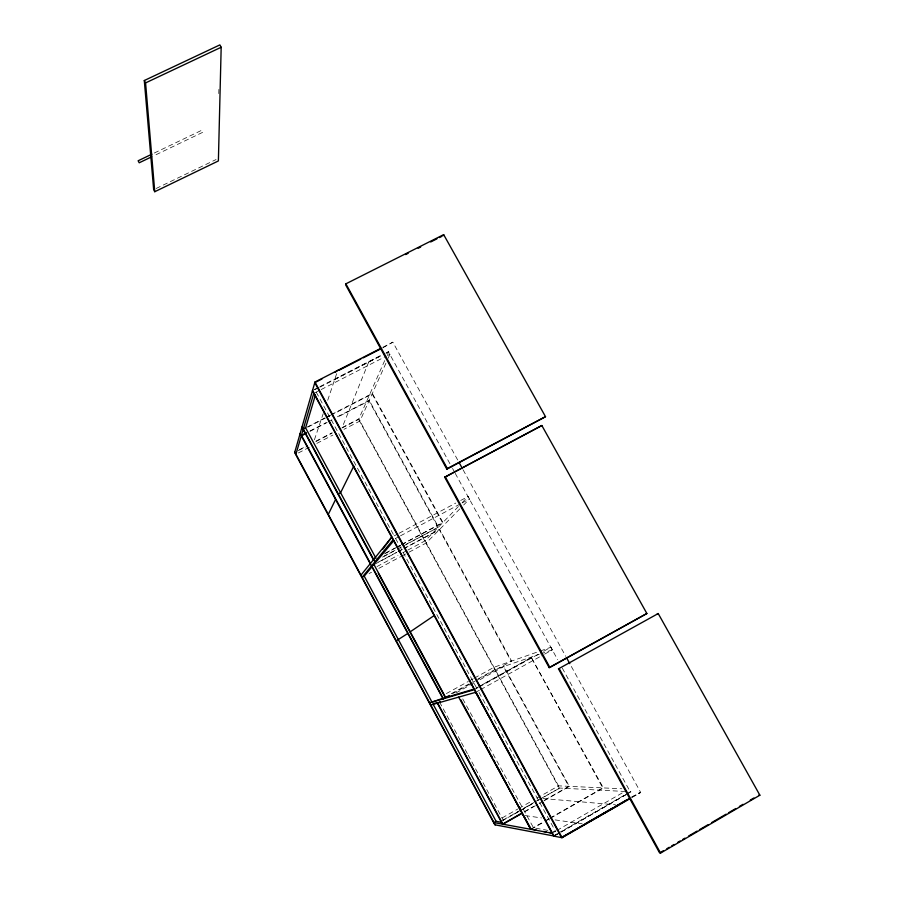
<?xml version="1.0" encoding="UTF-8"?>
<svg xmlns="http://www.w3.org/2000/svg" width="898" height="898" viewBox="0 0 898 898"><rect width="100%" height="100%" fill="white"/><g stroke="black" fill="none" stroke-linecap="round" stroke-linejoin="round"><path stroke-width="0.67" stroke-dasharray="4.49 3.37" d="M218.775 93.583L218.876 89.407M336.671 373.647L327.635 400.508M314.412 439.796L323.224 413.608M368.674 362.13L342.116 427.605L358.818 418.951L559.746 788.096L539.821 799.153M341.947 428.043L358.628 419.4L385.152 359.548M387.386 354.486L388.789 351.331L386.342 352.577M457.677 459.978L392.841 342.183L382.773 347.852M385.916 363.23L359.952 421.039L343.945 429.334M388.172 358.201L389.934 354.283L388.576 351.803L386.129 353.06M458.362 506.573L425.158 540.821L407.86 550.059M462.223 502.588L468.116 496.504L469.508 499.041L463.66 504.99M459.821 508.885L426.314 542.942L406.839 553.37M555.267 835.477L560.071 832.715M561.272 832.019L626.142 794.595M627.343 793.899L630.935 791.823L630.261 791.789L561.654 666.967M631.81 796.975L640.712 792.485L570.466 664.879M553.437 835.915L557.029 833.838M558.343 833.131L625.592 794.505M626.793 793.821L630.396 791.744L628.78 789.084M555.189 835.32L559.993 832.558M561.205 831.874L628.533 793.203M631.552 797.312L640.005 792.451M632.237 797.357L640.712 792.485M514.352 814.015L519.089 811.309M520.279 810.625L533.311 803.171L502.341 820.783M530.684 829.18L543.896 821.625M545.108 820.94L548.712 818.875M549.913 818.19L602.76 787.95L531.335 657.516L478.937 686.521M531.167 829.269L544.401 821.704M545.602 821.008L549.217 818.942M550.418 818.258L603.355 787.973L531.335 657.516M552.079 833.198L555.682 831.133M556.883 830.448L624.132 791.856M524.196 811.792L533.839 806.292M544.693 800.107L568.827 786.356L503.531 666.574M524.623 811.848L537.913 804.282M539.114 803.587L542.74 801.521M543.952 800.836L569.321 786.379L503.935 666.439L479.386 680.01M502.128 817.943L517.719 809.064M518.921 808.38L532.121 800.87M536.925 798.131L558.522 785.84L621.865 788.77M503.329 819.93L533.738 802.61M534.95 801.925L538.609 799.849M537.801 800.533L559.723 788.051L624.705 791.452M446.385 693.57L468.352 681.425M469.575 680.751L473.235 678.731M474.458 678.057L493.979 667.27L539.058 651.42M451.223 693.727L473.19 681.582M478.073 678.888L495.168 669.448L539.204 654.35M452.648 693.57L474.963 681.324M475.817 680.774L511.591 661.074L439.672 529.36L404.369 548.229M456.072 692.897L474.559 682.592M475.918 688.295L478.353 686.948M479.566 686.274L531.807 657.358M474.312 689.664L477.961 687.644M479.184 686.97L538.8 653.969M543.66 651.275L550.957 647.234L552.382 649.826L541.438 655.888M476.95 691.617L479.386 690.27M480.61 689.597L540.226 656.561M376.992 566.571L397.982 555.346M402.921 552.708L406.626 550.721M369.1 573.564L371.536 572.262M378.844 568.344L400.744 556.625M401.967 555.974L405.615 554.021M395.558 538.441L399.262 536.476M400.497 535.814L460.876 503.643M462.111 502.981L469.508 499.041M385.691 553.056L395.423 547.847M396.647 547.196L400.295 545.254M401.518 544.603L442.905 522.501L372.356 393.414L331.564 414.472M384.524 553.841L395.636 547.903M396.871 547.241L400.587 545.266M401.821 544.603L442.579 522.849L372.131 393.93L331.485 414.91M384.052 556.154L395.176 550.216M406.3 544.267L438.449 527.104L369.246 400.351L337.199 416.908M382.57 557.108L396.153 549.857M397.387 549.194L402.326 546.556M403.561 545.894L438.123 527.429L369.022 400.845L337.008 417.39M378.81 561.89L397.073 552.135M398.285 551.484L403.157 548.88M374.926 564.124L396.804 552.427M398.027 551.776L402.888 549.183M404.1 548.532L439.358 529.685L511.164 661.231M394.177 535.881L397.87 533.917M399.105 533.255L455.791 503.071M460.719 500.444L468.116 496.504M299.472 449.696L305.331 446.665M316.017 441.131L332.17 432.757M298.181 450.717L305.197 447.081M315.871 441.547L332.013 433.184M298.383 452.951L310.697 446.575M316.848 443.376L332.866 435.081M306.835 427.235L325.379 417.671M326.614 417.031L330.318 415.112M308.093 426.988L325.334 418.086M326.558 417.458L330.251 415.55M310.079 430.928L326.097 422.644M309.933 431.388L327.164 422.475M328.399 421.847L332.092 419.938M383.053 347.2L392.841 342.183M313.784 389.766L318.745 387.229M319.991 386.589L381.437 355.092M334.73 379.405L381.235 355.574M314.861 389.71L318.61 387.667M319.811 387.173L381.078 355.776M386.028 353.228L388.508 351.96L451.851 467.196M314.996 392.718L319.913 390.192M321.147 389.564L386.252 356.169M387.476 355.541L389.934 354.283M156.162 188.479L216.048 159.552M154.333 153.008L201.702 130.3L202.791 132.287L154.164 155.612M540.371 650.96L550.957 647.234M540.506 653.901L552.382 649.826M542.987 798.547L615.456 804.799M525.218 815.586L541.528 817.932M555.121 819.896L582.129 823.78M547.915 830.381L533.535 827.833L462.695 698.824M553.146 831.301L555.761 831.761L478.174 690.888M463.087 469.789L565.74 656.292M452.525 468.419L454.545 472.09M455.219 473.325L557.636 659.637M358.628 419.4L559.274 788.074M316.264 392.179L394.177 535.926M395.569 538.486L476.771 688.283M439.549 701.955L460.809 741.434M461.471 742.668L467.454 753.77M468.116 755.005L503.329 820.402"/><path stroke-width="1.35" d="M221.177 47.257L218.382 160.944L154.759 191.712L153.67 189.691L144.297 80.528L219.875 44.9L221.177 47.257L145.577 82.908L154.759 191.712M380.606 348.446L314.951 382.054L294.667 452.536L494.82 824.779L553.987 836.016M295.913 454.231L313.772 393.346M345.887 283.824L345.607 284.778L446.856 469.149L545.513 416.683L443.668 234.636L345.887 283.824L447.35 468.543L446.856 469.149M375.948 558.253L305.601 427.875L315.479 394.828M337.771 370.369L335.167 372.221M443.197 235.68L443.668 234.636M328.275 514.408L335.594 499.445M353.801 466.062L340.589 492.721L338.288 493.934M382.559 549.419L391.64 537.285M360.94 575.158L391.708 537.195M393.099 539.754L362.096 577.313L364.229 576.168L371.985 566.84M444.712 477.231L541.842 425.517L646.874 613.502L549.868 667.416L549.172 667.618L444.712 477.231L541.842 425.517M449.337 695.49L443.399 698.767L371.682 565.695L373.938 564.494L393.818 540.585M434.082 615.624L410.24 631.799M407.647 633.528L396.265 640.846M658.212 613.547L558.489 668.842L659.603 852.932L660.546 853.1L759.876 795.213L658.212 613.547L657.291 613.862M660.816 852.224L663.229 850.81M666.855 848.7L669.279 847.285M671.693 845.882L674.117 844.468M677.743 842.358L680.156 840.955M682.581 839.54L684.994 838.137M688.62 836.016L697.084 831.088M699.497 829.673L707.961 824.746M711.586 822.635L726.1 814.172M728.514 812.769L735.765 808.537M739.391 806.426L743.016 804.316M750.279 800.084L753.905 797.974M562.664 836.914L618.565 805.068M585.934 823.477L613.166 807.751M615.534 806.382L627.174 799.658M562.709 836.891L629.139 798.704M312.549 390.406L554.077 836.173L562.081 837.699L629.824 798.749M503.688 823.477L521.783 813.173M522.209 813.229L502.88 824.241L437.663 703.078L440.11 701.72M502.218 822.433L496.123 821.356L493.979 822.579L552.079 833.198M549.172 667.618L646.874 613.502M442.86 698.352L429.592 702.842L474.312 689.664M371.446 565.976L373.703 564.775M447.35 468.543L545.513 416.683M303.3 429.064L305.601 427.875M306.375 432.836L301.447 435.384L370.447 563.416M302.547 435.204L306.24 433.296M321.967 378.967L314.771 382.66L561.508 837.587M338.782 370.369L360.783 359.11M363.219 357.853L381.549 348.48M405.671 254.561L408.175 253.303M418.176 248.263L420.679 247.006M430.692 241.966L436.944 238.823M439.448 237.566L441.951 236.309M151.841 154.209L138.124 160.776L139.212 162.785L151.672 156.813M474.178 689.058L445.666 697.522L373.938 564.494M436.888 702.707L432.915 703.852L496.123 821.356M430.771 705.031L475.738 692.291M558.489 668.842L559.207 668.64L660.546 853.1M758.731 795.157L759.876 795.213M530.662 829.135L496.482 765.074M533.906 829.73L536.667 830.235M543.559 831.492L546.321 831.997M549.082 832.502L551.832 832.996M459.024 462.436L462.403 468.565M566.413 657.527L569.792 663.656M475.637 692.313L514.094 762.178M515.441 764.625L516.788 767.072M518.135 769.53L519.482 771.977M523.534 779.329L524.881 781.776M458.642 697.14L531.145 829.224M445.195 476.658L549.868 667.416M314.951 382.054L562.081 837.699M144.297 80.528L145.577 82.908M312.414 390.843L553.538 835.881M477.815 730.523L479.15 732.993M480.486 735.462L481.811 737.92M483.146 740.39L484.482 742.859M485.818 745.329L487.154 747.798M488.478 750.268L489.814 752.726M491.15 755.196L492.486 757.665M493.81 760.135L495.146 762.604M460.775 699.778L530.684 829.18M302.076 426.797L374.904 561.8M303.165 429.536L373.411 559.768M378.316 573.328L445.329 697.623M300.112 433.611L443.073 698.869M437.348 703.168L502.476 824.162M364.229 576.168L431.736 701.652M294.791 452.132L495.202 824.847"/></g></svg>
